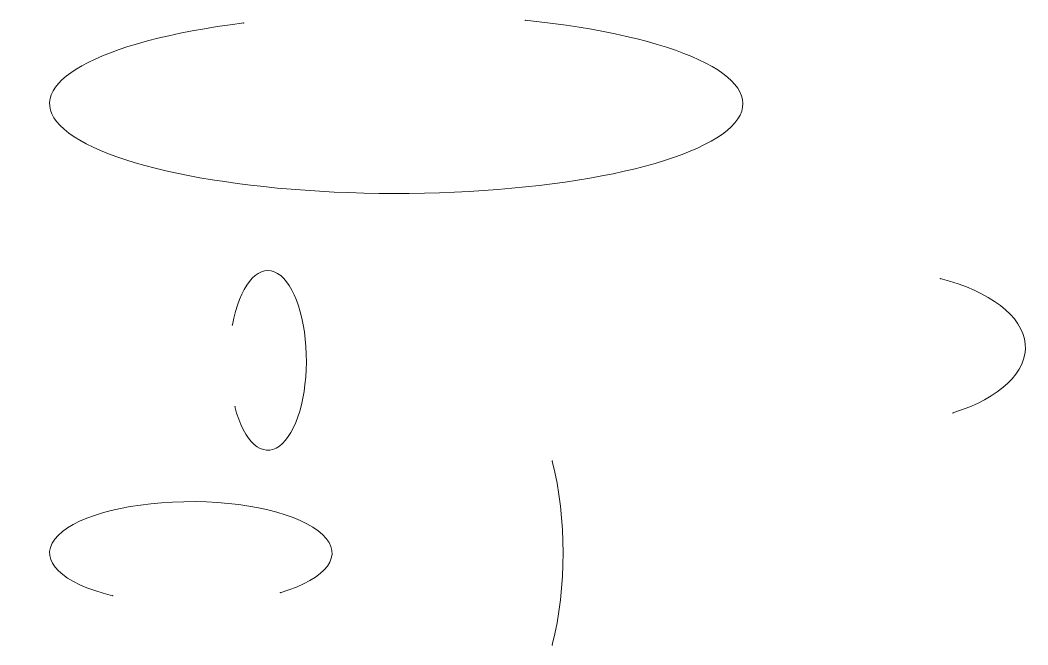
# Model space of a CAD drawing. Extents: x 74 to 270, y 32 to 154.
import ezdxf

# ---------------------------------------------------------------- set-up
doc = ezdxf.new("R2010")
doc.units = 0
doc.header["$MEASUREMENT"] = 0
doc.linetypes.add('Durchgehend', pattern=[0])
doc.layers.get('0').update_dxf_attribs({"linetype": 'Durchgehend', "lineweight": 0})

msp = doc.modelspace()

# ---------------------------------------------------------------- linework, layer by layer
at = {"color": 7, "linetype": 'Durchgehend', "lineweight": 0}
for centre, major_axis, ratio, start_param, end_param in [((147.5, 137.5), (67.5, 0), 0.259259, 2.02618, 7.472895), ((122.5, 87.5), (0, -17.5), 0.428571, -1.030377, 4.307497), ((240, 90), (30, 0), 0.5, -1.012197, 1.107149), ((160, 50), (0, -40), 0.5, 1.107149, 2.034444), ((107.5, 50), (27.5, 0), 0.363636, -0.885067, 4.124386)]:
    msp.add_ellipse(centre, major_axis=major_axis, ratio=ratio, start_param=start_param, end_param=end_param, dxfattribs=at)
at = {"color": 7, "linetype": 'Durchgehend'}
for p in [(117.81, 153.22), (172.61, 153.74), (253.42, 103.42), (115.61, 94.39), (116.07, 78.5), (255.9, 77.28), (177.89, 67.89), (92.25, 41.68), (124.91, 42.26), (177.89, 32.11)]:
    msp.add_point(p, dxfattribs=at)

doc.saveas('drawing.dxf')
